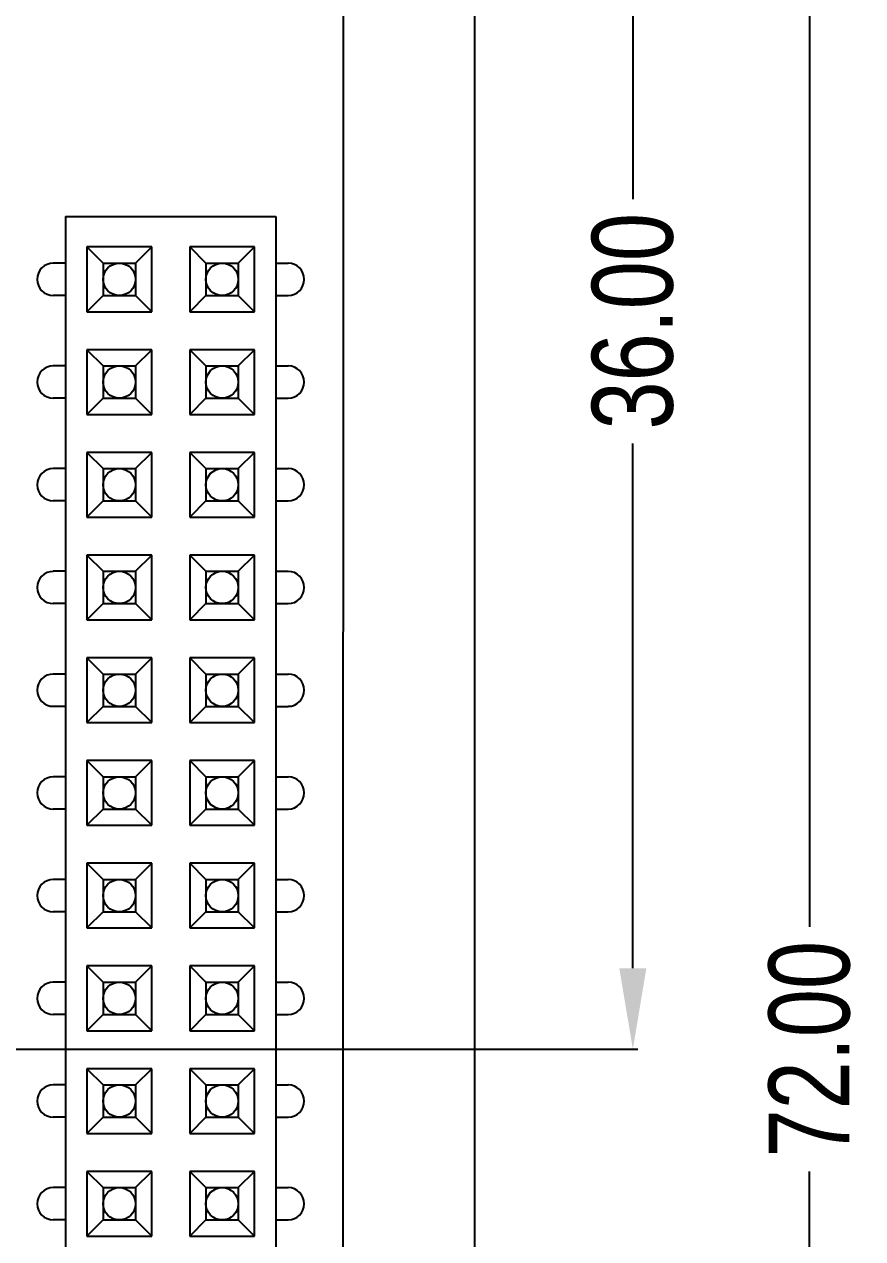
# Model space of a CAD drawing. Header units: inches. Extents: x 246 to 500, y -220 to -17.
# Drawn here: x 477.06 to 497.78, y -132.54 to -102.51 of the extents above; entities that cross this region are included whole.
import ezdxf

# ---------------------------------------------------------------- set-up
doc = ezdxf.new("R2010")
doc.units = ezdxf.units.IN
doc.header["$LTSCALE"] = 1.21
doc.header["$MEASUREMENT"] = 0
doc.header["$PDMODE"] = 3
doc.header["$PDSIZE"] = 0.3125
doc.layers.get('0').update_dxf_attribs({"linetype": 'CONTINUOUS'})
doc.layers.get('Defpoints').update_dxf_attribs({"linetype": 'CONTINUOUS'})
doc.layers.add('DIM', color=3, linetype='CONTINUOUS')
doc.styles.get("Standard").update_dxf_attribs({"font": 'txt', "width": 0.8})
doc.dimstyles.get("Standard").update_dxf_attribs({"dimtxt": 0.15625, "dimasz": 0.1875, "dimexe": 0.125, "dimexo": 0.0625, "dimgap": 0.09, "dimtad": 0, "dimtih": 1, "dimtoh": 1, "dimzin": 4, "dimdsep": 46, "dimtxsty": 'Standard', "dimblk": '_FILLED', "dimblk1": '_FILLED', "dimblk2": '_FILLED', "dimcen": 0.09, "dimazin": 1, "dimtp": 0.01, "dimtm": 0.01, "dimtfac": 1, "dimtofl": 0, "dimtmove": 0, "dimatfit": 3, "dimldrblk": '_FILLED', "dimfxl": 1, "dimtolj": 1, "dimtzin": 4, "dimarcsym": 0})

# ---------------------------------------------------------------- blocks, each defined once
blk = doc.blocks.new('_FILLED')
at = {"color": 0, "linetype": 'ByBlock'}
blk.add_solid([(0, 0), (-1, 0.167), (-1, -0.167)], dxfattribs=at)
blk = doc.blocks.new('*D55')
at = {"layer": 'Defpoints', "color": 0}
for p in [(481.94, -91.858), (481.94, -163.858), (496.469, -163.858)]:
    blk.add_point(p, dxfattribs=at)
at = {"layer": 'DIM', "color": 0, "lineweight": -2}
for p, q in [((482.003, -91.858), (496.594, -91.858)), ((496.469, -93.858), (496.469, -124.835)), ((496.469, -161.858), (496.469, -130.881)), ((482.003, -163.858), (496.594, -163.858))]:
    blk.add_line(p, q, dxfattribs=at)
at = {"layer": 'DIM', "color": 0, "lineweight": -2, "xscale": 2, "yscale": 2, "zscale": 2}
for p, rotation in [((496.469, -91.858), 90), ((496.469, -163.858), 270)]:
    blk.add_blockref('_FILLED', p, dxfattribs=dict(at, rotation=rotation))
at = {"layer": 'DIM', "color": 0, "insert": (496.469, -127.858), "char_height": 2, "attachment_point": 5, "rotation": 90}
blk.add_mtext('\\A1;72.00', dxfattribs=at)
blk = doc.blocks.new('*D60')
at = {"layer": 'Defpoints', "color": 0}
for p in [(481.94, -91.858), (457.69, -127.857), (492.101, -127.857)]:
    blk.add_point(p, dxfattribs=at)
at = {"layer": 'DIM', "color": 0, "lineweight": -2}
for p, q in [((482.003, -91.858), (492.226, -91.858)), ((492.101, -93.858), (492.101, -106.834)), ((492.101, -125.857), (492.101, -112.881)), ((457.752, -127.857), (492.226, -127.857))]:
    blk.add_line(p, q, dxfattribs=at)
at = {"layer": 'DIM', "color": 0, "lineweight": -2, "xscale": 2, "yscale": 2, "zscale": 2}
for p, rotation in [((492.101, -91.858), 90), ((492.101, -127.857), 270)]:
    blk.add_blockref('_FILLED', p, dxfattribs=dict(at, rotation=rotation))
at = {"layer": 'DIM', "color": 0, "insert": (492.101, -109.857), "char_height": 2, "attachment_point": 5, "rotation": 90}
blk.add_mtext('\\A1;36.00', dxfattribs=at)

msp = doc.modelspace()

# ---------------------------------------------------------------- linework, layer by layer
at = {"color": 7, "linetype": 'Continuous'}
for p, q in [((488.19, -87.639), (488.19, -168.079)), ((484.94, -165.859), (484.949, -89.859)), ((478.08, -107.27), (478.08, -148.47)), ((478.08, -107.27), (483.28, -107.27)), ((483.28, -107.27), (483.28, -148.47)), ((478.61, -108.02), (478.61, -109.62)), ((480.21, -108.02), (478.61, -108.02)), ((478.61, -108.02), (479.01, -108.42)), ((479.81, -108.42), (480.21, -108.02)), ((480.21, -109.62), (480.21, -108.02)), ((482.75, -108.02), (481.15, -108.02)), ((481.15, -108.02), (481.15, -109.62)), ((481.15, -108.02), (481.55, -108.42)), ((482.35, -108.42), (482.75, -108.02)), ((482.75, -109.62), (482.75, -108.02)), ((478.08, -108.42), (477.779, -108.42)), ((479.01, -108.42), (479.81, -108.42)), ((479.01, -108.42), (479.01, -109.22)), ((479.81, -108.42), (479.81, -109.22)), ((481.55, -108.42), (482.35, -108.42)), ((481.55, -108.42), (481.55, -109.22)), ((482.35, -108.42), (482.35, -109.22)), ((483.28, -108.42), (483.581, -108.42)), ((478.08, -109.22), (477.779, -109.22)), ((479.01, -109.22), (478.61, -109.62)), ((479.01, -109.22), (479.81, -109.22)), ((480.21, -109.62), (479.81, -109.22)), ((481.55, -109.22), (481.15, -109.62)), ((481.55, -109.22), (482.35, -109.22)), ((482.75, -109.62), (482.35, -109.22)), ((483.28, -109.22), (483.581, -109.22)), ((478.61, -109.62), (480.21, -109.62)), ((481.15, -109.62), (482.75, -109.62)), ((480.21, -110.56), (478.61, -110.56)), ((478.61, -110.56), (478.61, -112.16)), ((478.61, -110.56), (479.01, -110.96)), ((479.81, -110.96), (480.21, -110.56)), ((480.21, -112.16), (480.21, -110.56)), ((482.75, -110.56), (481.15, -110.56)), ((481.15, -110.56), (481.15, -112.16)), ((481.15, -110.56), (481.55, -110.96)), ((482.35, -110.96), (482.75, -110.56)), ((482.75, -112.16), (482.75, -110.56)), ((478.08, -110.96), (477.779, -110.96)), ((479.01, -110.96), (479.81, -110.96)), ((479.01, -110.96), (479.01, -111.76)), ((479.81, -110.96), (479.81, -111.76)), ((481.55, -110.96), (482.35, -110.96)), ((481.55, -110.96), (481.55, -111.76)), ((482.35, -110.96), (482.35, -111.76)), ((483.28, -110.96), (483.581, -110.96)), ((478.08, -111.76), (477.779, -111.76)), ((479.01, -111.76), (478.61, -112.16)), ((479.01, -111.76), (479.81, -111.76)), ((480.21, -112.16), (479.81, -111.76)), ((481.55, -111.76), (481.15, -112.16)), ((481.55, -111.76), (482.35, -111.76)), ((482.75, -112.16), (482.35, -111.76)), ((483.28, -111.76), (483.581, -111.76)), ((478.61, -112.16), (480.21, -112.16)), ((481.15, -112.16), (482.75, -112.16)), ((480.21, -113.1), (478.61, -113.1)), ((478.61, -113.1), (478.61, -114.7)), ((478.61, -113.1), (479.01, -113.5)), ((479.81, -113.5), (480.21, -113.1)), ((480.21, -114.7), (480.21, -113.1)), ((482.75, -113.1), (481.15, -113.1)), ((481.15, -113.1), (481.15, -114.7)), ((481.15, -113.1), (481.55, -113.5)), ((482.35, -113.5), (482.75, -113.1)), ((482.75, -114.7), (482.75, -113.1)), ((478.08, -113.5), (477.779, -113.5)), ((479.01, -113.5), (479.81, -113.5)), ((479.01, -113.5), (479.01, -114.3)), ((479.81, -113.5), (479.81, -114.3)), ((481.55, -113.5), (482.35, -113.5)), ((481.55, -113.5), (481.55, -114.3)), ((482.35, -113.5), (482.35, -114.3)), ((483.28, -113.5), (483.581, -113.5)), ((478.08, -114.3), (477.779, -114.3)), ((479.01, -114.3), (478.61, -114.7)), ((479.01, -114.3), (479.81, -114.3)), ((480.21, -114.7), (479.81, -114.3)), ((481.55, -114.3), (481.15, -114.7)), ((481.55, -114.3), (482.35, -114.3)), ((482.75, -114.7), (482.35, -114.3)), ((483.28, -114.3), (483.581, -114.3)), ((478.61, -114.7), (480.21, -114.7)), ((481.15, -114.7), (482.75, -114.7)), ((480.21, -115.64), (478.61, -115.64)), ((478.61, -115.64), (478.61, -117.24)), ((478.61, -115.64), (479.01, -116.04)), ((479.81, -116.04), (480.21, -115.64)), ((480.21, -117.24), (480.21, -115.64)), ((482.75, -115.64), (481.15, -115.64)), ((481.15, -115.64), (481.15, -117.24)), ((481.15, -115.64), (481.55, -116.04)), ((482.35, -116.04), (482.75, -115.64)), ((482.75, -117.24), (482.75, -115.64)), ((478.08, -116.04), (477.779, -116.04)), ((479.01, -116.04), (479.81, -116.04)), ((479.01, -116.04), (479.01, -116.84)), ((479.81, -116.04), (479.81, -116.84)), ((481.55, -116.04), (482.35, -116.04)), ((481.55, -116.04), (481.55, -116.84)), ((482.35, -116.04), (482.35, -116.84)), ((483.28, -116.04), (483.581, -116.04)), ((478.08, -116.84), (477.779, -116.84)), ((479.01, -116.84), (478.61, -117.24)), ((479.01, -116.84), (479.81, -116.84)), ((480.21, -117.24), (479.81, -116.84)), ((481.55, -116.84), (481.15, -117.24)), ((481.55, -116.84), (482.35, -116.84)), ((482.75, -117.24), (482.35, -116.84)), ((483.28, -116.84), (483.581, -116.84)), ((478.61, -117.24), (480.21, -117.24)), ((481.15, -117.24), (482.75, -117.24)), ((480.21, -118.18), (478.61, -118.18)), ((478.61, -118.18), (478.61, -119.78)), ((478.61, -118.18), (479.01, -118.58)), ((479.81, -118.58), (480.21, -118.18)), ((480.21, -119.78), (480.21, -118.18)), ((482.75, -118.18), (481.15, -118.18)), ((481.15, -118.18), (481.15, -119.78)), ((481.15, -118.18), (481.55, -118.58)), ((482.35, -118.58), (482.75, -118.18)), ((482.75, -119.78), (482.75, -118.18)), ((478.08, -118.58), (477.779, -118.58)), ((479.01, -118.58), (479.81, -118.58)), ((479.01, -118.58), (479.01, -119.38)), ((479.81, -118.58), (479.81, -119.38)), ((481.55, -118.58), (482.35, -118.58)), ((481.55, -118.58), (481.55, -119.38)), ((482.35, -118.58), (482.35, -119.38)), ((483.28, -118.58), (483.581, -118.58)), ((478.08, -119.38), (477.779, -119.38)), ((479.01, -119.38), (478.61, -119.78)), ((479.01, -119.38), (479.81, -119.38)), ((480.21, -119.78), (479.81, -119.38)), ((481.55, -119.38), (481.15, -119.78)), ((481.55, -119.38), (482.35, -119.38)), ((482.75, -119.78), (482.35, -119.38)), ((483.28, -119.38), (483.581, -119.38)), ((478.61, -119.78), (480.21, -119.78)), ((481.15, -119.78), (482.75, -119.78)), ((480.21, -120.72), (478.61, -120.72)), ((478.61, -120.72), (478.61, -122.32)), ((478.61, -120.72), (479.01, -121.12)), ((479.81, -121.12), (480.21, -120.72)), ((480.21, -122.32), (480.21, -120.72)), ((482.75, -120.72), (481.15, -120.72)), ((481.15, -120.72), (481.55, -121.12)), ((481.15, -120.72), (481.15, -122.32)), ((482.35, -121.12), (482.75, -120.72)), ((482.75, -122.32), (482.75, -120.72)), ((478.08, -121.12), (477.779, -121.12)), ((479.01, -121.12), (479.81, -121.12)), ((479.01, -121.12), (479.01, -121.92)), ((479.81, -121.12), (479.81, -121.92)), ((481.55, -121.12), (482.35, -121.12)), ((481.55, -121.12), (481.55, -121.92)), ((482.35, -121.12), (482.35, -121.92)), ((483.28, -121.12), (483.581, -121.12)), ((478.08, -121.92), (477.779, -121.92)), ((479.01, -121.92), (478.61, -122.32)), ((479.01, -121.92), (479.81, -121.92)), ((480.21, -122.32), (479.81, -121.92)), ((481.55, -121.92), (481.15, -122.32)), ((481.55, -121.92), (482.35, -121.92)), ((482.75, -122.32), (482.35, -121.92)), ((483.28, -121.92), (483.581, -121.92)), ((478.61, -122.32), (480.21, -122.32)), ((481.15, -122.32), (482.75, -122.32)), ((480.21, -123.26), (478.61, -123.26)), ((478.61, -123.26), (479.01, -123.66)), ((478.61, -123.26), (478.61, -124.86)), ((479.81, -123.66), (480.21, -123.26)), ((480.21, -124.86), (480.21, -123.26)), ((482.75, -123.26), (481.15, -123.26)), ((481.15, -123.26), (481.55, -123.66)), ((481.15, -123.26), (481.15, -124.86)), ((482.35, -123.66), (482.75, -123.26)), ((482.75, -124.86), (482.75, -123.26)), ((478.08, -123.66), (477.779, -123.66)), ((479.01, -123.66), (479.81, -123.66)), ((479.01, -123.66), (479.01, -124.46)), ((479.81, -123.66), (479.81, -124.46)), ((481.55, -123.66), (482.35, -123.66)), ((481.55, -123.66), (481.55, -124.46)), ((482.35, -123.66), (482.35, -124.46)), ((483.28, -123.66), (483.581, -123.66)), ((478.08, -124.46), (477.779, -124.46)), ((479.01, -124.46), (478.61, -124.86)), ((479.01, -124.46), (479.81, -124.46)), ((480.21, -124.86), (479.81, -124.46)), ((481.55, -124.46), (481.15, -124.86)), ((481.55, -124.46), (482.35, -124.46)), ((482.75, -124.86), (482.35, -124.46)), ((483.28, -124.46), (483.581, -124.46)), ((478.61, -124.86), (480.21, -124.86)), ((481.15, -124.86), (482.75, -124.86)), ((480.21, -125.8), (478.61, -125.8)), ((478.61, -125.8), (479.01, -126.2)), ((478.61, -125.8), (478.61, -127.4)), ((479.81, -126.2), (480.21, -125.8)), ((480.21, -127.4), (480.21, -125.8)), ((482.75, -125.8), (481.15, -125.8)), ((481.15, -125.8), (481.55, -126.2)), ((481.15, -125.8), (481.15, -127.4)), ((482.35, -126.2), (482.75, -125.8)), ((482.75, -127.4), (482.75, -125.8)), ((478.08, -126.2), (477.779, -126.2)), ((479.01, -126.2), (479.81, -126.2)), ((479.01, -126.2), (479.01, -127)), ((479.81, -126.2), (479.81, -127)), ((481.55, -126.2), (482.35, -126.2)), ((481.55, -126.2), (481.55, -127)), ((482.35, -126.2), (482.35, -127)), ((483.28, -126.2), (483.581, -126.2)), ((478.08, -127), (477.779, -127)), ((479.01, -127), (478.61, -127.4)), ((479.01, -127), (479.81, -127)), ((480.21, -127.4), (479.81, -127)), ((481.55, -127), (481.15, -127.4)), ((481.55, -127), (482.35, -127)), ((482.75, -127.4), (482.35, -127)), ((483.28, -127), (483.581, -127)), ((478.61, -127.4), (480.21, -127.4)), ((481.15, -127.4), (482.75, -127.4)), ((480.21, -128.34), (478.61, -128.34)), ((478.61, -128.34), (479.01, -128.74)), ((478.61, -128.34), (478.61, -129.94)), ((479.81, -128.74), (480.21, -128.34)), ((480.21, -129.94), (480.21, -128.34)), ((482.75, -128.34), (481.15, -128.34)), ((481.15, -128.34), (481.55, -128.74)), ((481.15, -128.34), (481.15, -129.94)), ((482.35, -128.74), (482.75, -128.34)), ((482.75, -129.94), (482.75, -128.34)), ((478.08, -128.74), (477.779, -128.74)), ((479.01, -128.74), (479.81, -128.74)), ((479.01, -128.74), (479.01, -129.54)), ((479.81, -128.74), (479.81, -129.54)), ((481.55, -128.74), (482.35, -128.74)), ((481.55, -128.74), (481.55, -129.54)), ((482.35, -128.74), (482.35, -129.54)), ((483.28, -128.74), (483.581, -128.74)), ((478.08, -129.54), (477.779, -129.54)), ((479.01, -129.54), (478.61, -129.94)), ((479.01, -129.54), (479.81, -129.54)), ((480.21, -129.94), (479.81, -129.54)), ((481.55, -129.54), (481.15, -129.94)), ((481.55, -129.54), (482.35, -129.54)), ((482.75, -129.94), (482.35, -129.54)), ((483.28, -129.54), (483.581, -129.54)), ((478.61, -129.94), (480.21, -129.94)), ((481.15, -129.94), (482.75, -129.94)), ((480.21, -130.88), (478.61, -130.88)), ((478.61, -130.88), (479.01, -131.28)), ((478.61, -130.88), (478.61, -132.48)), ((479.81, -131.28), (480.21, -130.88)), ((480.21, -132.48), (480.21, -130.88)), ((482.75, -130.88), (481.15, -130.88)), ((481.15, -130.88), (481.55, -131.28)), ((481.15, -130.88), (481.15, -132.48)), ((482.35, -131.28), (482.75, -130.88)), ((482.75, -132.48), (482.75, -130.88)), ((478.08, -131.28), (477.779, -131.28)), ((479.01, -131.28), (479.81, -131.28)), ((479.01, -131.28), (479.01, -132.08)), ((479.81, -131.28), (479.81, -132.08)), ((481.55, -131.28), (482.35, -131.28)), ((481.55, -131.28), (481.55, -132.08)), ((482.35, -131.28), (482.35, -132.08)), ((483.28, -131.28), (483.581, -131.28)), ((478.08, -132.08), (477.779, -132.08)), ((479.01, -132.08), (478.61, -132.48)), ((479.01, -132.08), (479.81, -132.08)), ((480.21, -132.48), (479.81, -132.08)), ((481.55, -132.08), (481.15, -132.48)), ((481.55, -132.08), (482.35, -132.08)), ((482.75, -132.48), (482.35, -132.08)), ((483.28, -132.08), (483.581, -132.08)), ((478.61, -132.48), (480.21, -132.48)), ((481.15, -132.48), (482.75, -132.48))]:
    msp.add_line(p, q, dxfattribs=at)
for centre in [(479.41, -108.82), (481.95, -108.82), (479.41, -111.36), (481.95, -111.36), (479.41, -113.9), (481.95, -113.9), (479.41, -116.44), (481.95, -116.44), (479.41, -118.98), (481.95, -118.98), (479.41, -121.52), (481.95, -121.52), (479.41, -124.06), (481.95, -124.06), (479.41, -126.6), (481.95, -126.6), (479.41, -129.14), (481.95, -129.14), (479.41, -131.68), (481.95, -131.68)]:
    msp.add_circle(centre, 0.4, dxfattribs=at)
for centre, start, end in [((477.779, -108.82), 90, 270), ((483.581, -108.82), 270, 90), ((477.779, -111.36), 90, 270), ((483.581, -111.36), 270, 90), ((477.779, -113.9), 90, 270), ((483.581, -113.9), 270, 90), ((477.779, -116.44), 90, 270), ((483.581, -116.44), 270, 90), ((477.779, -118.98), 90, 270), ((483.581, -118.98), 270, 90), ((477.779, -121.52), 90, 270), ((483.581, -121.52), 270, 90), ((477.779, -124.06), 90, 270), ((483.581, -124.06), 270, 90), ((477.779, -126.6), 90, 270), ((483.581, -126.6), 270, 90), ((477.779, -129.14), 90, 270), ((483.581, -129.14), 270, 90), ((477.779, -131.68), 90, 270), ((483.581, -131.68), 270, 90)]:
    msp.add_arc(centre, 0.399, start, end, dxfattribs=at)

# ---------------------------------------------------------------- dimensions: what is measured, and where the dimension line sits
at = {"layer": 'DIM'}
for base, p2, picture, middle in [((492.101, -127.857), (457.69, -127.857), '*D60', (492.101, -109.857)), ((496.469, -163.858), (481.94, -163.858), '*D55', (496.469, -127.858))]:
    dim = msp.add_linear_dim(base=base, p1=(481.94, -91.858), p2=p2, angle=90, dimstyle='Standard', override={"dimtxt": 2, "dimasz": 2, "dimtih": 0, "dimtoh": 0, "dimzin": 0, "dimcen": 0.198, "dimadec": 0, "dimazin": 0, "dimtp": 0, "dimtm": 0, "dimtdec": 4, "dimtzin": 0}, dxfattribs=at)
    dim.commit()
    dim.dimension.update_dxf_attribs({"geometry": picture, "text_midpoint": middle})

doc.saveas('drawing.dxf')
